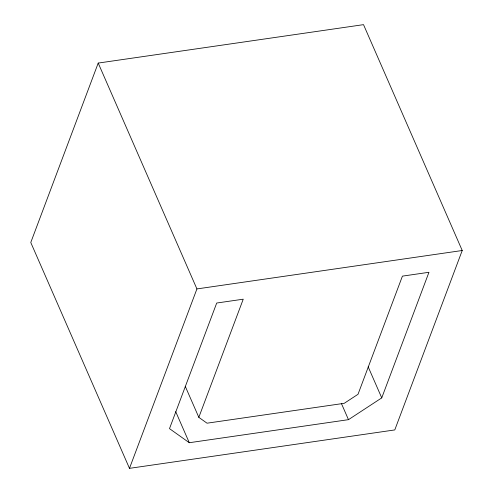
<?xml version="1.0" encoding="UTF-8"?>
<svg xmlns="http://www.w3.org/2000/svg" width="493" height="493" viewBox="0 0 493 493"><rect width="100%" height="100%" fill="white"/><g stroke="black" fill="none" stroke-linecap="round" stroke-linejoin="round"><path stroke-width="0.74" d="M98.212 63.073L30.776 242.494L129.48 468.35L394.788 429.927L462.224 250.506L363.52 24.65L98.212 63.073L196.923 288.929L129.48 468.35M198.827 417.349L243.24 299.189L216.71 303.029L169.5 428.627L189.287 442.72L348.471 419.666L381.748 397.882L428.953 272.29L402.424 276.129L358.01 394.295L344.225 403.317L207.023 423.191L198.827 417.349L185.251 386.296M196.923 288.929L462.224 250.506M368.172 366.829L381.748 397.882M341.378 403.434L348.471 419.666M175.718 411.667L189.287 442.72"/></g></svg>
